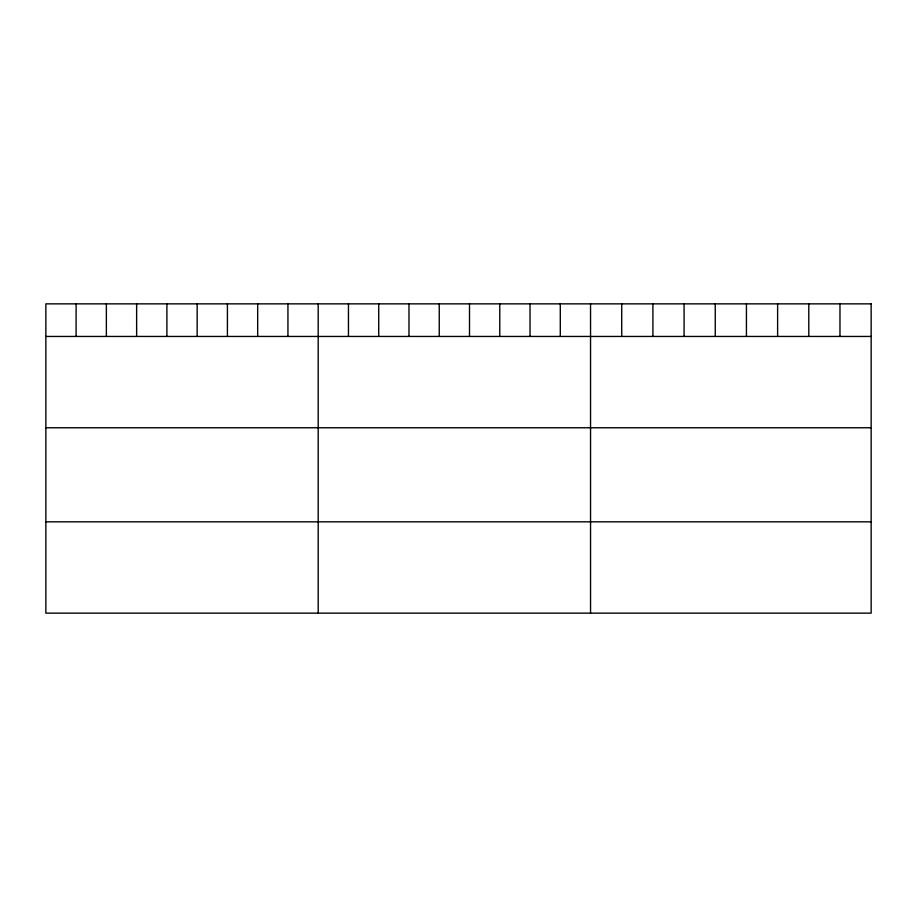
<?xml version="1.0" encoding="UTF-8"?>
<svg xmlns="http://www.w3.org/2000/svg" width="917" height="917" viewBox="0 0 917 917"><rect width="100%" height="100%" fill="white"/><g stroke="black" fill="none" stroke-linecap="round" stroke-linejoin="round"><path stroke-width="1.38" d="M45.85 336.447L871.15 336.447M45.85 427.758L871.15 427.758M45.85 521.83L871.15 521.83M839.972 303.859L839.972 336.447M808.794 303.859L808.794 336.447M777.616 303.859L777.616 336.447M746.438 303.859L746.438 336.447M715.26 303.859L715.26 336.447M684.082 303.859L684.082 336.447M652.904 303.859L652.904 336.447M621.726 303.859L621.726 336.447M590.548 303.859L590.548 613.141M560.287 303.859L560.287 336.447M530.026 303.859L530.026 336.447M499.765 303.859L499.765 336.447M469.504 303.859L469.504 336.447M439.243 303.859L439.243 336.447M408.982 303.859L408.982 336.447M378.721 303.859L378.721 336.447M348.46 303.859L348.46 336.447M318.199 303.859L318.199 613.141M287.938 303.859L287.938 336.447M257.677 303.859L257.677 336.447M227.416 303.859L227.416 336.447M197.155 303.859L197.155 336.447M166.894 303.859L166.894 336.447M136.633 303.859L136.633 336.447M106.372 303.859L106.372 336.447M76.111 303.859L76.111 336.447M871.15 303.859L45.85 303.859L45.85 613.141L871.15 613.141L871.15 303.859"/></g></svg>
